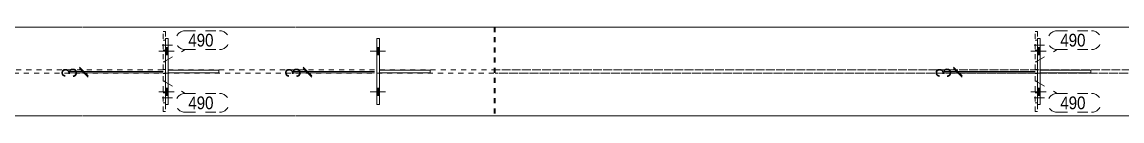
# Model space of a CAD drawing. Header units: millimetres. Extents: x 2 to 825, y 1 to 579.
# Drawn here: x 412.4 to 628.9, y 407.6 to 425.1 of the extents above; entities that cross this region are included whole.
import ezdxf

# ---------------------------------------------------------------- set-up
doc = ezdxf.new("R2010")
doc.units = ezdxf.units.MM
for name, pattern in [('XKITLINE00', [0]), ('XKITLINE01', [4, 1, -1, 1, -1]), ('XKITLINE02', [4, 2, -2])]:
    doc.linetypes.add(name, pattern=pattern)
for name, color, linetype, lineweight in [('Bolt', 3, 'Continuous', 0), ('Dimensions', 7, 'Continuous', 0), ('Part', 2, 'Continuous', 0), ('PartMark', 7, 'Continuous', 0)]:
    doc.layers.add(name, color=color, linetype=linetype, lineweight=lineweight)
doc.styles.add('ARIAL', font='ARIAL.TTF')

# ---------------------------------------------------------------- blocks, each defined once
blk = doc.blocks.new('*A66')
at = {"layer": 'Bolt', "color": 3, "linetype": 'XKITLINE02', "lineweight": 0}
for p, q in [((440.69, 422.55), (440.19, 422.55)), ((442.04, 421.56), (439.04, 421.56)), ((440.69, 420.58), (440.19, 420.58))]:
    blk.add_line(p, q, dxfattribs=at)
blk = doc.blocks.new('*A67')
at = {"layer": 'Bolt', "color": 3, "linetype": 'XKITLINE02', "lineweight": 0}
for p, q in [((440.69, 412.15), (440.19, 412.15)), ((442.04, 411.16), (439.04, 411.16)), ((440.69, 410.18), (440.19, 410.18))]:
    blk.add_line(p, q, dxfattribs=at)
blk = doc.blocks.new('*A68')
at = {"layer": 'Bolt'}
for points in [[(440.69, 421.06), (441.19, 421.06), (441.19, 419.66), (440.69, 419.66)], [(440.69, 421.06), (441.19, 421.06), (441.19, 419.66), (440.69, 419.66)], [(440.69, 413.06), (441.19, 413.06), (441.19, 411.66), (440.69, 411.66)], [(440.69, 413.06), (441.19, 413.06), (441.19, 411.66), (440.69, 411.66)]]:
    blk.add_hatch(color=3, dxfattribs=at).paths.add_polyline_path(points, flags=17)
at = {"layer": 'Bolt', "color": 3, "linetype": 'XKITLINE00', "lineweight": 0}
for p, q in [((442.35, 420.36), (439.35, 420.36)), ((442.35, 420.36), (439.35, 420.36)), ((441.19, 421.06), (440.69, 421.06)), ((441.19, 421.06), (440.69, 421.06)), ((441.19, 419.66), (440.69, 419.66)), ((441.19, 419.66), (440.69, 419.66)), ((442.35, 412.36), (439.35, 412.36)), ((442.35, 412.36), (439.35, 412.36)), ((441.19, 413.06), (440.69, 413.06)), ((441.19, 413.06), (440.69, 413.06)), ((441.19, 411.66), (440.69, 411.66)), ((441.19, 411.66), (440.69, 411.66))]:
    blk.add_line(p, q, dxfattribs=at)
blk = doc.blocks.new('*A69')
at = {"layer": 'Bolt'}
for points in [[(482.27, 421.06), (482.77, 421.06), (482.77, 419.66), (482.27, 419.66)], [(482.27, 421.06), (482.77, 421.06), (482.77, 419.66), (482.27, 419.66)], [(482.27, 413.06), (482.77, 413.06), (482.77, 411.66), (482.27, 411.66)], [(482.27, 413.06), (482.77, 413.06), (482.77, 411.66), (482.27, 411.66)]]:
    blk.add_hatch(color=3, dxfattribs=at).paths.add_polyline_path(points, flags=17)
at = {"layer": 'Bolt', "color": 3, "linetype": 'XKITLINE00', "lineweight": 0}
for p, q in [((483.93, 420.36), (480.93, 420.36)), ((483.93, 420.36), (480.93, 420.36)), ((482.77, 421.06), (482.27, 421.06)), ((482.77, 421.06), (482.27, 421.06)), ((482.77, 419.66), (482.27, 419.66)), ((482.77, 419.66), (482.27, 419.66)), ((483.93, 412.36), (480.93, 412.36)), ((483.93, 412.36), (480.93, 412.36)), ((482.77, 413.06), (482.27, 413.06)), ((482.77, 413.06), (482.27, 413.06)), ((482.77, 411.66), (482.27, 411.66)), ((482.77, 411.66), (482.27, 411.66))]:
    blk.add_line(p, q, dxfattribs=at)
blk = doc.blocks.new('*A70')
at = {"layer": 'Bolt', "color": 3, "linetype": 'XKITLINE02', "lineweight": 0}
for p, q in [((612.27, 422.55), (611.77, 422.55)), ((613.62, 421.56), (610.62, 421.56)), ((612.27, 420.58), (611.77, 420.58))]:
    blk.add_line(p, q, dxfattribs=at)
blk = doc.blocks.new('*A71')
at = {"layer": 'Bolt', "color": 3, "linetype": 'XKITLINE02', "lineweight": 0}
for p, q in [((612.27, 412.15), (611.77, 412.15)), ((613.62, 411.16), (610.62, 411.16)), ((612.27, 410.18), (611.77, 410.18))]:
    blk.add_line(p, q, dxfattribs=at)
blk = doc.blocks.new('*A72')
at = {"layer": 'Bolt'}
for points in [[(612.27, 421.06), (612.77, 421.06), (612.77, 419.66), (612.27, 419.66)], [(612.27, 421.06), (612.77, 421.06), (612.77, 419.66), (612.27, 419.66)], [(612.27, 413.06), (612.77, 413.06), (612.77, 411.66), (612.27, 411.66)], [(612.27, 413.06), (612.77, 413.06), (612.77, 411.66), (612.27, 411.66)]]:
    blk.add_hatch(color=3, dxfattribs=at).paths.add_polyline_path(points, flags=17)
at = {"layer": 'Bolt', "color": 3, "linetype": 'XKITLINE00', "lineweight": 0}
for p, q in [((613.93, 420.36), (610.93, 420.36)), ((613.93, 420.36), (610.93, 420.36)), ((612.77, 421.06), (612.27, 421.06)), ((612.77, 421.06), (612.27, 421.06)), ((612.77, 419.66), (612.27, 419.66)), ((612.77, 419.66), (612.27, 419.66)), ((613.93, 412.36), (610.93, 412.36)), ((613.93, 412.36), (610.93, 412.36)), ((612.77, 413.06), (612.27, 413.06)), ((612.77, 413.06), (612.27, 413.06)), ((612.77, 411.66), (612.27, 411.66)), ((612.77, 411.66), (612.27, 411.66))]:
    blk.add_line(p, q, dxfattribs=at)
blk = doc.blocks.new('*A75')
at = {"layer": 'Part', "color": 2, "linetype": 'XKITLINE00', "lineweight": 0}
for p, q in [((424.29, 425.11), (382.81, 425.11)), ((466.19, 425.11), (424.39, 425.11)), ((709.94, 425.11), (466.29, 425.11)), ((424.29, 407.61), (382.81, 407.61)), ((466.19, 407.61), (424.39, 407.61)), ((709.94, 407.61), (466.29, 407.61))]:
    blk.add_line(p, q, dxfattribs=at)
at = {"layer": 'Part', "color": 7, "linetype": 'XKITLINE01', "lineweight": 0}
for p, q in [((424.29, 416.71), (382.81, 416.71)), ((382.81, 416.01), (424.29, 416.01)), ((466.19, 416.71), (424.39, 416.71)), ((424.39, 416.01), (466.19, 416.01)), ((709.82, 416.71), (466.29, 416.71)), ((466.29, 416.01), (709.82, 416.01))]:
    blk.add_line(p, q, dxfattribs=at)
blk = doc.blocks.new('*A94')
at = {"layer": 'Part', "color": 7, "linetype": 'XKITLINE01', "lineweight": 0}
for p, q in [((440.19, 416.76), (440.19, 424.26)), ((440.19, 424.26), (440.69, 424.26)), ((440.69, 424.26), (440.69, 416.76)), ((440.19, 418.26), (440.69, 418.26)), ((440.69, 416.76), (440.19, 416.76))]:
    blk.add_line(p, q, dxfattribs=at)
blk = doc.blocks.new('*A95')
at = {"layer": 'Part', "color": 7, "linetype": 'XKITLINE01', "lineweight": 0}
for p, q in [((440.19, 408.46), (440.19, 415.96)), ((440.19, 415.96), (440.69, 415.96)), ((440.69, 415.96), (440.69, 408.46)), ((440.19, 414.46), (440.69, 414.46)), ((440.69, 408.46), (440.19, 408.46))]:
    blk.add_line(p, q, dxfattribs=at)
blk = doc.blocks.new('*A96')
at = {"layer": 'Part', "color": 2, "linetype": 'XKITLINE00', "lineweight": 0}
for p, q in [((441.19, 416.61), (451.19, 416.61)), ((451.19, 416.11), (441.19, 416.11)), ((451.19, 416.11), (451.19, 416.61))]:
    blk.add_line(p, q, dxfattribs=at)
at = {"layer": 'Part', "color": 7, "linetype": 'XKITLINE01', "lineweight": 0}
blk.add_line((441.19, 416.11), (441.19, 416.61), dxfattribs=at)
blk.add_line((441.19, 416.11), (441.19, 416.61), dxfattribs=at)
blk = doc.blocks.new('*A97')
at = {"layer": 'Part', "color": 2, "linetype": 'XKITLINE00', "lineweight": 0}
for p, q in [((440.69, 409.86), (440.69, 422.86)), ((440.69, 422.86), (441.19, 422.86)), ((441.19, 422.86), (441.19, 409.86)), ((441.19, 409.86), (440.69, 409.86))]:
    blk.add_line(p, q, dxfattribs=at)
blk = doc.blocks.new('*A98')
at = {"layer": 'Part', "color": 2, "linetype": 'XKITLINE00', "lineweight": 0}
for p, q in [((482.77, 416.61), (492.77, 416.61)), ((492.77, 416.11), (482.77, 416.11)), ((492.77, 416.11), (492.77, 416.61))]:
    blk.add_line(p, q, dxfattribs=at)
at = {"layer": 'Part', "color": 7, "linetype": 'XKITLINE01', "lineweight": 0}
blk.add_line((482.77, 416.11), (482.77, 416.61), dxfattribs=at)
blk.add_line((482.77, 416.11), (482.77, 416.61), dxfattribs=at)
blk = doc.blocks.new('*A99')
at = {"layer": 'Part', "color": 2, "linetype": 'XKITLINE00', "lineweight": 0}
for p, q in [((482.27, 409.86), (482.27, 422.86)), ((482.27, 422.86), (482.77, 422.86)), ((482.77, 422.86), (482.77, 409.86)), ((482.77, 409.86), (482.27, 409.86))]:
    blk.add_line(p, q, dxfattribs=at)
blk = doc.blocks.new('*A100')
at = {"layer": 'Part', "color": 7, "linetype": 'XKITLINE01', "lineweight": 0}
for p, q in [((611.77, 416.76), (611.77, 424.26)), ((611.77, 424.26), (612.27, 424.26)), ((612.27, 424.26), (612.27, 416.76)), ((611.77, 418.26), (612.27, 418.26)), ((612.27, 416.76), (611.77, 416.76))]:
    blk.add_line(p, q, dxfattribs=at)
blk = doc.blocks.new('*A101')
at = {"layer": 'Part', "color": 7, "linetype": 'XKITLINE01', "lineweight": 0}
for p, q in [((611.77, 408.46), (611.77, 415.96)), ((611.77, 415.96), (612.27, 415.96)), ((612.27, 415.96), (612.27, 408.46)), ((611.77, 414.46), (612.27, 414.46)), ((612.27, 408.46), (611.77, 408.46))]:
    blk.add_line(p, q, dxfattribs=at)
blk = doc.blocks.new('*A102')
at = {"layer": 'Part', "color": 2, "linetype": 'XKITLINE00', "lineweight": 0}
for p, q in [((612.77, 416.61), (622.77, 416.61)), ((622.77, 416.11), (612.77, 416.11)), ((622.77, 416.11), (622.77, 416.61))]:
    blk.add_line(p, q, dxfattribs=at)
at = {"layer": 'Part', "color": 7, "linetype": 'XKITLINE01', "lineweight": 0}
blk.add_line((612.77, 416.11), (612.77, 416.61), dxfattribs=at)
blk.add_line((612.77, 416.11), (612.77, 416.61), dxfattribs=at)
blk = doc.blocks.new('*A103')
at = {"layer": 'Part', "color": 2, "linetype": 'XKITLINE00', "lineweight": 0}
for p, q in [((612.27, 409.86), (612.27, 422.86)), ((612.27, 422.86), (612.77, 422.86)), ((612.77, 422.86), (612.77, 409.86)), ((612.77, 409.86), (612.27, 409.86))]:
    blk.add_line(p, q, dxfattribs=at)
blk = doc.blocks.new('*A105')
at = {"layer": 'Part', "color": 7, "linetype": 'XKITLINE01', "lineweight": 0}
for p, q in [((505.37, 425.11), (702.8, 425.11)), ((505.37, 425.11), (505.37, 407.61)), ((505.55, 425.11), (505.55, 407.61)), ((702.68, 407.61), (702.68, 425.11)), ((702.8, 425.11), (702.8, 416.71)), ((505.55, 416.71), (706.09, 416.71)), ((706.09, 416.01), (505.55, 416.01)), ((702.8, 416.01), (702.8, 407.61)), ((704.79, 416.01), (704.79, 416.71)), ((706.09, 416.71), (706.09, 416.01)), ((702.8, 407.61), (505.37, 407.61))]:
    blk.add_line(p, q, dxfattribs=at)
blk = doc.blocks.new('*A237')
at = {"layer": 'Dimensions', "color": 7, "linetype": 'XKITLINE00', "lineweight": 0}
for p, q in [((440.19, 416.36), (421.74, 416.36)), ((440.19, 416.11), (421.74, 416.11)), ((423.74, 417.21), (425.44, 415.51)), ((423.74, 416.96), (425.44, 415.26)), ((424.59, 416.11), (424.59, 416.36))]:
    blk.add_line(p, q, dxfattribs=at)
at = {"layer": 'Dimensions', "color": 3}
for p in [(424.59, 416.36), (424.59, 416.11)]:
    blk.add_point(p, dxfattribs=at)
at = {"layer": 'Dimensions', "color": 3, "style": 'ARIAL', "width": 0.85}
blk.add_text('3', height=3, rotation=90.0002, dxfattribs=at).set_placement((423.24, 415.13))
blk = doc.blocks.new('*A238')
at = {"layer": 'Dimensions', "color": 7, "linetype": 'XKITLINE00', "lineweight": 0}
for p, q in [((481.77, 416.36), (465.74, 416.36)), ((481.77, 416.11), (465.74, 416.11)), ((467.74, 417.21), (469.44, 415.51)), ((467.74, 416.96), (469.44, 415.26)), ((468.59, 416.11), (468.59, 416.36))]:
    blk.add_line(p, q, dxfattribs=at)
at = {"layer": 'Dimensions', "color": 3}
for p in [(468.59, 416.36), (468.59, 416.11)]:
    blk.add_point(p, dxfattribs=at)
at = {"layer": 'Dimensions', "color": 3, "style": 'ARIAL', "width": 0.85}
blk.add_text('3', height=3, rotation=90.0002, dxfattribs=at).set_placement((467.24, 415.13))
blk = doc.blocks.new('*A239')
at = {"layer": 'Dimensions', "color": 7, "linetype": 'XKITLINE00', "lineweight": 0}
for p, q in [((611.77, 416.36), (593.74, 416.36)), ((611.77, 416.11), (593.74, 416.11)), ((595.74, 417.21), (597.44, 415.51)), ((595.74, 416.96), (597.44, 415.26)), ((596.59, 416.11), (596.59, 416.36))]:
    blk.add_line(p, q, dxfattribs=at)
at = {"layer": 'Dimensions', "color": 3}
for p in [(596.59, 416.36), (596.59, 416.11)]:
    blk.add_point(p, dxfattribs=at)
at = {"layer": 'Dimensions', "color": 3, "style": 'ARIAL', "width": 0.85}
blk.add_text('3', height=3, rotation=90.0002, dxfattribs=at).set_placement((595.24, 415.13))
blk = doc.blocks.new('*A243')
at = {"layer": 'PartMark', "color": 7, "linetype": 'XKITLINE02', "lineweight": 0}
for p, q in [((611.9, 414.43), (616.14, 412.04)), ((616.14, 412.04), (622.91, 412.04)), ((616.14, 408.34), (622.91, 408.34))]:
    blk.add_line(p, q, dxfattribs=at)
for centre, start, end in [((616.14, 410.19), 90, 270), ((622.91, 410.19), 270, 90)]:
    blk.add_arc(centre, 1.85, start, end, dxfattribs=at)
at = {"layer": 'PartMark', "color": 3, "style": 'ARIAL', "width": 0.85}
blk.add_text('490', height=2.5, dxfattribs=at).set_placement((616.74, 408.94))
blk = doc.blocks.new('*A244')
at = {"layer": 'PartMark', "color": 7, "linetype": 'XKITLINE02', "lineweight": 0}
for p, q in [((616.14, 424.38), (622.91, 424.38)), ((611.9, 418.29), (616.14, 420.68)), ((616.14, 420.68), (622.91, 420.68))]:
    blk.add_line(p, q, dxfattribs=at)
for centre, start, end in [((616.14, 422.53), 90, 270), ((622.91, 422.53), 270, 90)]:
    blk.add_arc(centre, 1.85, start, end, dxfattribs=at)
at = {"layer": 'PartMark', "color": 3, "style": 'ARIAL', "width": 0.85}
blk.add_text('490', height=2.5, dxfattribs=at).set_placement((616.74, 421.28))
blk = doc.blocks.new('*A245')
at = {"layer": 'PartMark', "color": 7, "linetype": 'XKITLINE02', "lineweight": 0}
for p, q in [((440.32, 414.43), (444.56, 412.04)), ((444.56, 412.04), (451.33, 412.04)), ((444.56, 408.34), (451.33, 408.34))]:
    blk.add_line(p, q, dxfattribs=at)
for centre, start, end in [((444.56, 410.19), 90, 270), ((451.33, 410.19), 270, 90)]:
    blk.add_arc(centre, 1.85, start, end, dxfattribs=at)
at = {"layer": 'PartMark', "color": 3, "style": 'ARIAL', "width": 0.85}
blk.add_text('490', height=2.5, dxfattribs=at).set_placement((445.16, 408.94))
blk = doc.blocks.new('*A246')
at = {"layer": 'PartMark', "color": 7, "linetype": 'XKITLINE02', "lineweight": 0}
for p, q in [((444.56, 424.38), (451.33, 424.38)), ((440.32, 418.29), (444.56, 420.68)), ((444.56, 420.68), (451.33, 420.68))]:
    blk.add_line(p, q, dxfattribs=at)
for centre, start, end in [((444.56, 422.53), 90, 270), ((451.33, 422.53), 270, 90)]:
    blk.add_arc(centre, 1.85, start, end, dxfattribs=at)
at = {"layer": 'PartMark', "color": 3, "style": 'ARIAL', "width": 0.85}
blk.add_text('490', height=2.5, dxfattribs=at).set_placement((445.16, 421.28))

msp = doc.modelspace()

# ---------------------------------------------------------------- block references
at = {"lineweight": 0}
for name in ['*A94', '*A246', '*A105', '*A100', '*A244', '*A66', '*A97', '*A99', '*A70', '*A103', '*A68', '*A69', '*A72', '*A237', '*A95', '*A96', '*A238', '*A98', '*A239', '*A101', '*A102', '*A245', '*A243', '*A67', '*A71']:
    msp.add_blockref(name, (0, 0), dxfattribs=at)
at = {"layer": 'Part', "lineweight": 0}
msp.add_blockref('*A75', (0, 0), dxfattribs=at)

doc.saveas('drawing.dxf')
